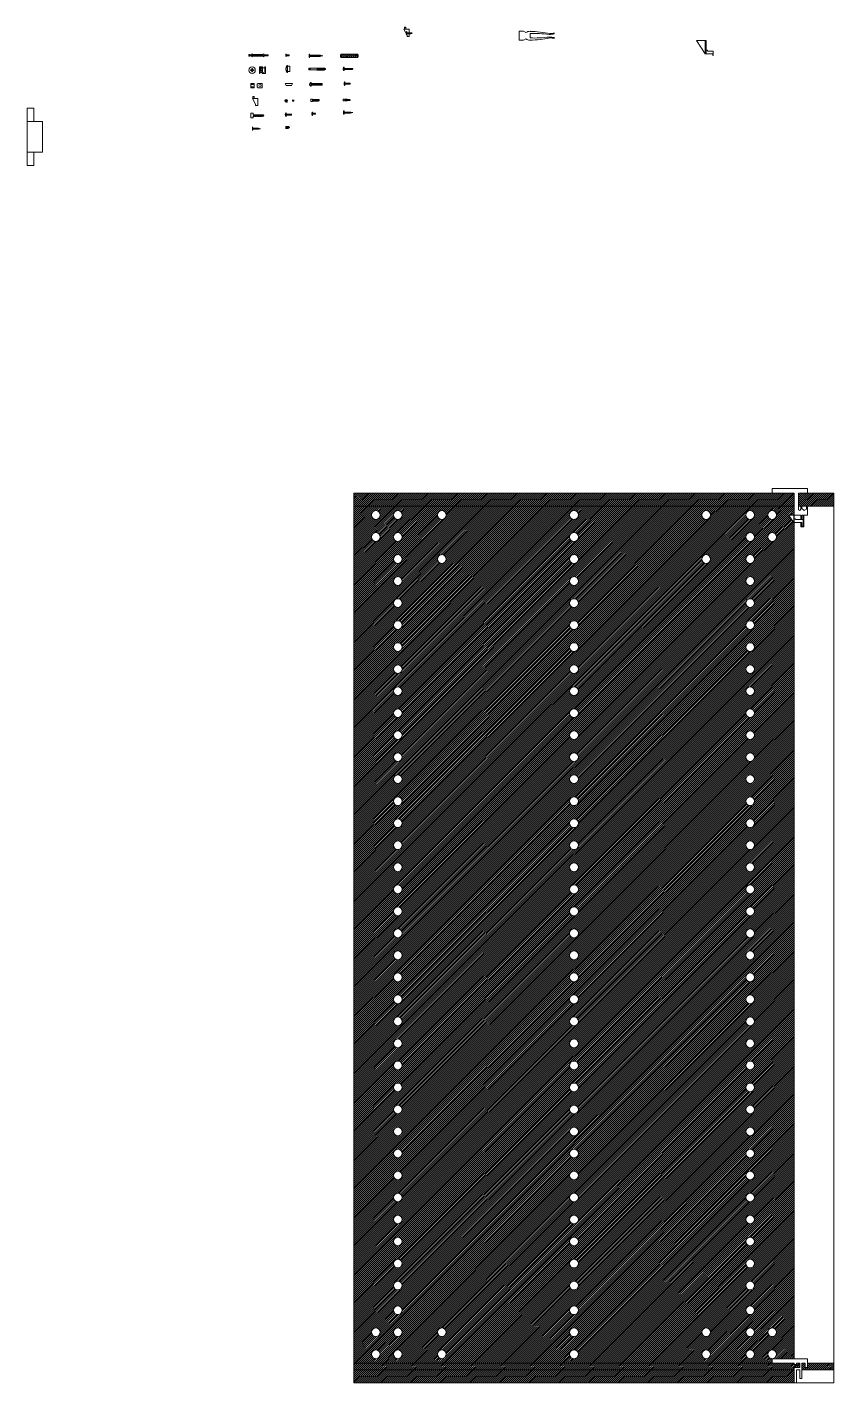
# Model space of a CAD drawing. Header units: centimetres. Extents: x -8375 to 22984, y -11838 to -1775.
# Drawn here: x 5817 to 7649, y -7984 to -4905 of the extents above; entities that cross this region are included whole.
import ezdxf

# ---------------------------------------------------------------- set-up
doc = ezdxf.new("R2010")
doc.units = ezdxf.units.CM
doc.layers.add('A-ELEV-MBE', color=8, linetype='Continuous', lineweight=9)
doc.layers.add('A-SECT-MCUT1', color=7, linetype='Continuous', lineweight=13)
pattern_1 = [(45, (1196.9535, -2942.667), (-2.245064, 2.245064), [])]

msp = doc.modelspace()

# ---------------------------------------------------------------- hatches: boundary and pattern name
at = {"layer": 'A-ELEV-MBE'}
h = msp.add_hatch(dxfattribs=at)
h.set_pattern_fill('ANSI31', color=256)
h.set_pattern_definition(pattern_1)
h.paths.add_polyline_path([(7558.6, -5963.2), (7508.6, -5963.2), (6558.6, -5963.2), (6558.6, -5993.2), (7558.6, -5993.2)])
h = msp.add_hatch(dxfattribs=at)
h.set_pattern_fill('ANSI31', color=256)
h.set_pattern_definition(pattern_1)
h.paths.add_polyline_path([(7648.6, -5963.2), (7578.6, -5963.2), (7568.6, -5963.2), (7568.6, -5993.2), (7573.6, -5993.2, -0.414214), (7575.6, -5993.2), (7586.6, -5993.2, -0.414214), (7588.6, -5993.2), (7648.6, -5993.2)])
h = msp.add_hatch(dxfattribs=at)
h.set_pattern_fill('ANSI31', color=256)
h.set_pattern_definition(pattern_1)
h.paths.add_polyline_path([(7558.6, -6031.6), (7545.6, -6013.2), (7558.6, -6013.2), (7558.6, -5993.2), (6558.6, -5993.2), (6558.6, -7939.2), (7508.6, -7939.2), (7508.6, -7929.2, -0.414214), (7498.6, -7919.2, -1), (7518.6, -7919.2, -0.414214), (7508.6, -7929.2), (7558.6, -7929.2)])
h.paths.add_polyline_path([(7068.6, -6513.2, -1), (7048.6, -6513.2, -1)], flags=16)
h.paths.add_polyline_path([(7048.6, -6463.2, -1), (7068.6, -6463.2, -1)], flags=16)
h.paths.add_polyline_path([(7068.6, -6563.2, -1), (7048.6, -6563.2, -1)], flags=16)
h.paths.add_polyline_path([(7048.6, -6413.2, -1), (7068.6, -6413.2, -1)], flags=16)
h.paths.add_polyline_path([(7068.6, -6613.2, -1), (7048.6, -6613.2, -1)], flags=16)
h.paths.add_polyline_path([(7048.6, -6363.2, -1), (7068.6, -6363.2, -1)], flags=16)
h.paths.add_polyline_path([(7068.6, -6663.2, -1), (7048.6, -6663.2, -1)], flags=16)
h.paths.add_polyline_path([(7048.6, -6313.2, -1), (7068.6, -6313.2, -1)], flags=16)
h.paths.add_polyline_path([(6648.6, -6513.2, -1), (6668.6, -6513.2, -1)], flags=16)
h.paths.add_polyline_path([(6648.6, -6463.2, -1), (6668.6, -6463.2, -1)], flags=16)
h.paths.add_polyline_path([(6668.6, -6563.2, -1), (6648.6, -6563.2, -1)], flags=16)
h.paths.add_polyline_path([(6648.6, -6413.2, -1), (6668.6, -6413.2, -1)], flags=16)
h.paths.add_polyline_path([(7068.6, -6713.2, -1), (7048.6, -6713.2, -1)], flags=16)
h.paths.add_polyline_path([(6668.6, -6613.2, -1), (6648.6, -6613.2, -1)], flags=16)
h.paths.add_polyline_path([(6648.6, -6363.2, -1), (6668.6, -6363.2, -1)], flags=16)
h.paths.add_polyline_path([(7048.6, -6263.2, -1), (7068.6, -6263.2, -1)], flags=16)
h.paths.add_polyline_path([(6668.6, -6663.2, -1), (6648.6, -6663.2, -1)], flags=16)
h.paths.add_polyline_path([(6648.6, -6313.2, -1), (6668.6, -6313.2, -1)], flags=16)
h.paths.add_polyline_path([(7068.6, -6763.2, -1), (7048.6, -6763.2, -1)], flags=16)
h.paths.add_polyline_path([(7048.6, -6213.2, -1), (7068.6, -6213.2, -1)], flags=16)
h.paths.add_polyline_path([(6668.6, -6713.2, -1), (6648.6, -6713.2, -1)], flags=16)
h.paths.add_polyline_path([(6648.6, -6263.2, -1), (6668.6, -6263.2, -1)], flags=16)
h.paths.add_polyline_path([(7068.6, -6813.2, -1), (7048.6, -6813.2, -1)], flags=16)
h.paths.add_polyline_path([(6668.6, -6763.2, -1), (6648.6, -6763.2, -1)], flags=16)
h.paths.add_polyline_path([(7048.6, -6163.2, -1), (7068.6, -6163.2, -1)], flags=16)
h.paths.add_polyline_path([(6648.6, -6213.2, -1), (6668.6, -6213.2, -1)], flags=16)
h.paths.add_polyline_path([(7068.6, -6863.2, -1), (7048.6, -6863.2, -1)], flags=16)
h.paths.add_polyline_path([(6668.6, -6813.2, -1), (6648.6, -6813.2, -1)], flags=16)
h.paths.add_polyline_path([(6748.6, -6113.2, -1), (6768.6, -6113.2, -1)], flags=16)
h.paths.add_polyline_path([(6648.6, -6163.2, -1), (6668.6, -6163.2, -1)], flags=16)
h.paths.add_polyline_path([(7048.6, -6113.2, -1), (7068.6, -6113.2, -1)], flags=16)
h.paths.add_polyline_path([(6668.6, -6863.2, -1), (6648.6, -6863.2, -1)], flags=16)
h.paths.add_polyline_path([(7068.6, -6913.2, -1), (7048.6, -6913.2, -1)], flags=16)
h.paths.add_polyline_path([(6648.6, -6113.2, -1), (6668.6, -6113.2, -1)], flags=16)
h.paths.add_polyline_path([(7048.6, -6063.2, -1), (7068.6, -6063.2, -1)], flags=16)
h.paths.add_polyline_path([(6668.6, -6913.2, -1), (6648.6, -6913.2, -1)], flags=16)
h.paths.add_polyline_path([(7068.6, -6963.2, -1), (7048.6, -6963.2, -1)], flags=16)
h.paths.add_polyline_path([(6648.6, -6063.2, -1), (6668.6, -6063.2, -1)], flags=16)
h.paths.add_polyline_path([(6748.6, -6013.2, -1), (6768.6, -6013.2, -1)], flags=16)
h.paths.add_polyline_path([(7048.6, -6013.2, -1), (7068.6, -6013.2, -1)], flags=16)
h.paths.add_polyline_path([(6598.6, -6063.2, -1), (6618.6, -6063.2, -1)], flags=16)
h.paths.add_polyline_path([(6668.6, -6963.2, -1), (6648.6, -6963.2, -1)], flags=16)
h.paths.add_polyline_path([(7068.6, -7013.2, -1), (7048.6, -7013.2, -1)], flags=16)
h.paths.add_polyline_path([(6648.6, -6013.2, -1), (6668.6, -6013.2, -1)], flags=16)
h.paths.add_polyline_path([(7468.6, -6513.2, -1), (7448.6, -6513.2, -1)], flags=16)
h.paths.add_polyline_path([(7468.6, -6463.2, -1), (7448.6, -6463.2, -1)], flags=16)
h.paths.add_polyline_path([(7468.6, -6563.2, -1), (7448.6, -6563.2, -1)], flags=16)
h.paths.add_polyline_path([(7468.6, -6413.2, -1), (7448.6, -6413.2, -1)], flags=16)
h.paths.add_polyline_path([(6598.6, -6013.2, -1), (6618.6, -6013.2, -1)], flags=16)
h.paths.add_polyline_path([(7468.6, -6613.2, -1), (7448.6, -6613.2, -1)], flags=16)
h.paths.add_polyline_path([(6668.6, -7013.2, -1), (6648.6, -7013.2, -1)], flags=16)
h.paths.add_polyline_path([(7448.6, -6363.2, -1), (7468.6, -6363.2, -1)], flags=16)
h.paths.add_polyline_path([(7468.6, -6663.2, -1), (7448.6, -6663.2, -1)], flags=16)
h.paths.add_polyline_path([(7448.6, -6313.2, -1), (7468.6, -6313.2, -1)], flags=16)
h.paths.add_polyline_path([(7068.6, -7063.2, -1), (7048.6, -7063.2, -1)], flags=16)
h.paths.add_polyline_path([(7348.6, -6113.2, -1), (7368.6, -6113.2, -1)], flags=16)
h.paths.add_polyline_path([(7468.6, -6713.2, -1), (7448.6, -6713.2, -1)], flags=16)
h.paths.add_polyline_path([(7448.6, -6263.2, -1), (7468.6, -6263.2, -1)], flags=16)
h.paths.add_polyline_path([(6668.6, -7063.2, -1), (6648.6, -7063.2, -1)], flags=16)
h.paths.add_polyline_path([(7468.6, -6763.2, -1), (7448.6, -6763.2, -1)], flags=16)
h.paths.add_polyline_path([(7448.6, -6213.2, -1), (7468.6, -6213.2, -1)], flags=16)
h.paths.add_polyline_path([(7068.6, -7113.2, -1), (7048.6, -7113.2, -1)], flags=16)
h.paths.add_polyline_path([(7468.6, -6813.2, -1), (7448.6, -6813.2, -1)], flags=16)
h.paths.add_polyline_path([(7448.6, -6163.2, -1), (7468.6, -6163.2, -1)], flags=16)
h.paths.add_polyline_path([(6668.6, -7113.2, -1), (6648.6, -7113.2, -1)], flags=16)
h.paths.add_polyline_path([(7348.6, -6013.2, -1), (7368.6, -6013.2, -1)], flags=16)
h.paths.add_polyline_path([(7468.6, -6863.2, -1), (7448.6, -6863.2, -1)], flags=16)
h.paths.add_polyline_path([(7448.6, -6113.2, -1), (7468.6, -6113.2, -1)], flags=16)
h.paths.add_polyline_path([(7068.6, -7163.2, -1), (7048.6, -7163.2, -1)], flags=16)
h.paths.add_polyline_path([(7468.6, -6913.2, -1), (7448.6, -6913.2, -1)], flags=16)
h.paths.add_polyline_path([(7448.6, -6063.2, -1), (7468.6, -6063.2, -1)], flags=16)
h.paths.add_polyline_path([(6668.6, -7163.2, -1), (6648.6, -7163.2, -1)], flags=16)
h.paths.add_polyline_path([(7468.6, -6963.2, -1), (7448.6, -6963.2, -1)], flags=16)
h.paths.add_polyline_path([(7068.6, -7213.2, -1), (7048.6, -7213.2, -1)], flags=16)
h.paths.add_polyline_path([(7448.6, -6013.2, -1), (7468.6, -6013.2, -1)], flags=16)
h.paths.add_polyline_path([(7498.6, -6063.2, -1), (7518.6, -6063.2, -1)], flags=16)
h.paths.add_polyline_path([(6668.6, -7213.2, -1), (6648.6, -7213.2, -1)], flags=16)
h.paths.add_polyline_path([(7468.6, -7013.2, -1), (7448.6, -7013.2, -1)], flags=16)
h.paths.add_polyline_path([(7498.6, -6013.2, -1), (7518.6, -6013.2, -1)], flags=16)
h.paths.add_polyline_path([(7068.6, -7263.2, -1), (7048.6, -7263.2, -1)], flags=16)
h.paths.add_polyline_path([(7468.6, -7063.2, -1), (7448.6, -7063.2, -1)], flags=16)
h.paths.add_polyline_path([(6668.6, -7263.2, -1), (6648.6, -7263.2, -1)], flags=16)
h.paths.add_polyline_path([(7468.6, -7113.2, -1), (7448.6, -7113.2, -1)], flags=16)
h.paths.add_polyline_path([(7068.6, -7313.2, -1), (7048.6, -7313.2, -1)], flags=16)
h.paths.add_polyline_path([(6668.6, -7313.2, -1), (6648.6, -7313.2, -1)], flags=16)
h.paths.add_polyline_path([(7468.6, -7163.2, -1), (7448.6, -7163.2, -1)], flags=16)
h.paths.add_polyline_path([(7068.6, -7363.2, -1), (7048.6, -7363.2, -1)], flags=16)
h.paths.add_polyline_path([(6668.6, -7363.2, -1), (6648.6, -7363.2, -1)], flags=16)
h.paths.add_polyline_path([(7468.6, -7213.2, -1), (7448.6, -7213.2, -1)], flags=16)
h.paths.add_polyline_path([(7068.6, -7413.2, -1), (7048.6, -7413.2, -1)], flags=16)
h.paths.add_polyline_path([(7468.6, -7263.2, -1), (7448.6, -7263.2, -1)], flags=16)
h.paths.add_polyline_path([(6668.6, -7413.2, -1), (6648.6, -7413.2, -1)], flags=16)
h.paths.add_polyline_path([(7068.6, -7463.2, -1), (7048.6, -7463.2, -1)], flags=16)
h.paths.add_polyline_path([(7468.6, -7313.2, -1), (7448.6, -7313.2, -1)], flags=16)
h.paths.add_polyline_path([(6668.6, -7463.2, -1), (6648.6, -7463.2, -1)], flags=16)
h.paths.add_polyline_path([(7068.6, -7513.2, -1), (7048.6, -7513.2, -1)], flags=16)
h.paths.add_polyline_path([(7468.6, -7363.2, -1), (7448.6, -7363.2, -1)], flags=16)
h.paths.add_polyline_path([(6668.6, -7513.2, -1), (6648.6, -7513.2, -1)], flags=16)
h.paths.add_polyline_path([(7468.6, -7413.2, -1), (7448.6, -7413.2, -1)], flags=16)
h.paths.add_polyline_path([(7068.6, -7563.2, -1), (7048.6, -7563.2, -1)], flags=16)
h.paths.add_polyline_path([(6668.6, -7563.2, -1), (6648.6, -7563.2, -1)], flags=16)
h.paths.add_polyline_path([(7468.6, -7463.2, -1), (7448.6, -7463.2, -1)], flags=16)
h.paths.add_polyline_path([(7068.6, -7613.2, -1), (7048.6, -7613.2, -1)], flags=16)
h.paths.add_polyline_path([(6668.6, -7613.2, -1), (6648.6, -7613.2, -1)], flags=16)
h.paths.add_polyline_path([(7468.6, -7513.2, -1), (7448.6, -7513.2, -1)], flags=16)
h.paths.add_polyline_path([(7068.6, -7663.2, -1), (7048.6, -7663.2, -1)], flags=16)
h.paths.add_polyline_path([(6668.6, -7663.2, -1), (6648.6, -7663.2, -1)], flags=16)
h.paths.add_polyline_path([(7468.6, -7563.2, -1), (7448.6, -7563.2, -1)], flags=16)
h.paths.add_polyline_path([(7068.6, -7713.2, -1), (7048.6, -7713.2, -1)], flags=16)
h.paths.add_polyline_path([(6668.6, -7713.2, -1), (6648.6, -7713.2, -1)], flags=16)
h.paths.add_polyline_path([(7468.6, -7613.2, -1), (7448.6, -7613.2, -1)], flags=16)
h.paths.add_polyline_path([(7068.6, -7763.2, -1), (7048.6, -7763.2, -1)], flags=16)
h.paths.add_polyline_path([(6668.6, -7763.2, -1), (6648.6, -7763.2, -1)], flags=16)
h.paths.add_polyline_path([(7468.6, -7663.2, -1), (7448.6, -7663.2, -1)], flags=16)
h.paths.add_polyline_path([(7068.6, -7819.2, -1), (7048.6, -7819.2, -1)], flags=16)
h.paths.add_polyline_path([(7468.6, -7713.2, -1), (7448.6, -7713.2, -1)], flags=16)
h.paths.add_polyline_path([(6668.6, -7819.2, -1), (6648.6, -7819.2, -1)], flags=16)
h.paths.add_polyline_path([(6768.6, -7869.2, -1), (6748.6, -7869.2, -1)], flags=16)
h.paths.add_polyline_path([(7068.6, -7869.2, -1), (7048.6, -7869.2, -1)], flags=16)
h.paths.add_polyline_path([(7468.6, -7763.2, -1), (7448.6, -7763.2, -1)], flags=16)
h.paths.add_polyline_path([(6668.6, -7869.2, -1), (6648.6, -7869.2, -1)], flags=16)
h.paths.add_polyline_path([(6618.6, -7869.2, -1), (6598.6, -7869.2, -1)], flags=16)
h.paths.add_polyline_path([(6768.6, -7919.2, -1), (6748.6, -7919.2, -1)], flags=16)
h.paths.add_polyline_path([(7068.6, -7919.2, -1), (7048.6, -7919.2, -1)], flags=16)
h.paths.add_polyline_path([(7468.6, -7819.2, -1), (7448.6, -7819.2, -1)], flags=16)
h.paths.add_polyline_path([(6668.6, -7919.2, -1), (6648.6, -7919.2, -1)], flags=16)
h.paths.add_polyline_path([(7368.6, -7869.2, -1), (7348.6, -7869.2, -1)], flags=16)
h.paths.add_polyline_path([(6618.6, -7919.2, -1), (6598.6, -7919.2, -1)], flags=16)
h.paths.add_polyline_path([(7468.6, -7869.2, -1), (7448.6, -7869.2, -1)], flags=16)
h.paths.add_polyline_path([(7368.6, -7919.2, -1), (7348.6, -7919.2, -1)], flags=16)
h.paths.add_polyline_path([(7518.6, -7869.2, -1), (7498.6, -7869.2, -1)], flags=16)
h.paths.add_polyline_path([(7468.6, -7919.2, -1), (7448.6, -7919.2, -1)], flags=16)
h = msp.add_hatch(dxfattribs=at)
h.set_pattern_fill('ANSI31', color=256)
h.set_pattern_definition(pattern_1)
h.paths.add_polyline_path([(7571.1, -7939.2), (7563.6, -7939.2), (7563.6, -7942.2), (7558.6, -7942.2), (7558.6, -7939.2), (7508.6, -7939.2), (6558.6, -7939.2), (6558.6, -7954.2), (7558.6, -7954.2), (7558.6, -7949.2), (7571.1, -7949.2)])
h = msp.add_hatch(dxfattribs=at)
h.set_pattern_fill('ANSI31', color=256)
h.set_pattern_definition(pattern_1)
h.paths.add_polyline_path([(7648.6, -7939.2), (7588.6, -7939.2), (7588.6, -7946.1), (7588.6, -7949.2), (7583.6, -7949.2), (7583.6, -7939.2), (7576.1, -7939.2), (7576.1, -7954.2), (7648.6, -7954.2)])
h = msp.add_hatch(dxfattribs=at)
h.set_pattern_fill('ANSI31', color=256)
h.set_pattern_definition(pattern_1)
h.paths.add_polyline_path([(7558.6, -7974.2), (7558.6, -7954.2), (6558.6, -7954.2), (6558.6, -7984.2), (7558.6, -7984.2)])
at = {"layer": 'A-SECT-MCUT1'}
h = msp.add_hatch(dxfattribs=at)
h.set_pattern_fill('ANSI31', color=256)
h.set_pattern_definition([(45, (-937.9082, -4996.6404), (-2.245064, 2.245064), [])])
h.paths.add_polyline_path([(6530.2, -4966.4), (6530.2, -4974.4), (6567.2, -4974.4), (6567.2, -4966.4)])

# ---------------------------------------------------------------- linework, layer by layer
at = {"layer": 'A-ELEV-MBE'}
for p, q in [((6558.6, -5963.2), (7508.6, -5963.2)), ((6558.6, -7984.2), (6558.6, -5963.2)), ((7578.6, -5963.2), (7648.6, -5963.2)), ((7648.6, -5963.2), (7648.6, -7984.2)), ((6558.6, -5993.2), (7558.6, -5993.2)), ((7554.5, -5993.2), (7554.7, -5993.2)), ((7568.6, -5993.2), (7648.6, -5993.2)), ((7558.6, -6026.3), (7558.6, -6026.3)), ((7558.6, -6030.2), (7558.6, -7929.2)), ((6558.6, -7954.2), (6558.6, -7939.2)), ((6558.6, -7939.2), (7508.6, -7939.2)), ((7540.4, -7939.2), (7540.7, -7939.2)), ((7588.6, -7939.2), (7648.6, -7939.2)), ((6558.6, -7954.2), (7558.6, -7954.2)), ((7576.1, -7954.2), (7648.6, -7954.2)), ((7558.6, -7984.2), (6558.6, -7984.2)), ((7560.4, -7984.2), (7560.5, -7984.2)), ((7563.6, -7984.2), (7648.6, -7984.2))]:
    msp.add_line(p, q, dxfattribs=at)
for centre in [(6608.6, -6013.2), (6658.6, -6013.2), (6758.6, -6013.2), (7058.6, -6013.2), (7358.6, -6013.2), (7458.6, -6013.2), (7508.6, -6013.2), (6608.6, -6063.2), (6658.6, -6063.2), (7058.6, -6063.2), (7458.6, -6063.2), (7508.6, -6063.2), (6658.6, -6113.2), (6758.6, -6113.2), (7058.6, -6113.2), (7358.6, -6113.2), (7458.6, -6113.2), (6658.6, -6163.2), (7058.6, -6163.2), (7458.6, -6163.2), (6658.6, -6213.2), (7058.6, -6213.2), (7458.6, -6213.2), (6658.6, -6263.2), (7058.6, -6263.2), (7458.6, -6263.2), (6658.6, -6313.2), (7058.6, -6313.2), (7458.6, -6313.2), (6658.6, -6363.2), (7058.6, -6363.2), (7458.6, -6363.2), (6658.6, -6413.2), (7058.6, -6413.2), (7458.6, -6413.2), (6658.6, -6463.2), (7058.6, -6463.2), (7458.6, -6463.2), (6658.6, -6513.2), (7058.6, -6513.2), (7458.6, -6513.2), (6658.6, -6563.2), (7058.6, -6563.2), (7458.6, -6563.2), (6658.6, -6613.2), (7058.6, -6613.2), (7458.6, -6613.2), (6658.6, -6663.2), (7058.6, -6663.2), (7458.6, -6663.2), (6658.6, -6713.2), (7058.6, -6713.2), (7458.6, -6713.2), (6658.6, -6763.2), (7058.6, -6763.2), (7458.6, -6763.2), (6658.6, -6813.2), (7058.6, -6813.2), (7458.6, -6813.2), (6658.6, -6863.2), (7058.6, -6863.2), (7458.6, -6863.2), (6658.6, -6913.2), (7058.6, -6913.2), (7458.6, -6913.2), (6658.6, -6963.2), (7058.6, -6963.2), (7458.6, -6963.2), (6658.6, -7013.2), (7058.6, -7013.2), (7458.6, -7013.2), (6658.6, -7063.2), (7058.6, -7063.2), (7458.6, -7063.2), (6658.6, -7113.2), (7058.6, -7113.2), (7458.6, -7113.2), (6658.6, -7163.2), (7058.6, -7163.2), (7458.6, -7163.2), (6658.6, -7213.2), (7058.6, -7213.2), (7458.6, -7213.2), (6658.6, -7263.2), (7058.6, -7263.2), (7458.6, -7263.2), (6658.6, -7313.2), (7058.6, -7313.2), (7458.6, -7313.2), (6658.6, -7363.2), (7058.6, -7363.2), (7458.6, -7363.2), (6658.6, -7413.2), (7058.6, -7413.2), (7458.6, -7413.2), (6658.6, -7463.2), (7058.6, -7463.2), (7458.6, -7463.2), (6658.6, -7513.2), (7058.6, -7513.2), (7458.6, -7513.2), (6658.6, -7563.2), (7058.6, -7563.2), (7458.6, -7563.2), (6658.6, -7613.2), (7058.6, -7613.2), (7458.6, -7613.2), (6658.6, -7663.2), (7058.6, -7663.2), (7458.6, -7663.2), (6658.6, -7713.2), (7058.6, -7713.2), (7458.6, -7713.2), (6658.6, -7763.2), (7058.6, -7763.2), (7458.6, -7763.2), (6658.6, -7819.2), (7058.6, -7819.2), (7458.6, -7819.2), (6608.6, -7869.2), (6658.6, -7869.2), (6758.6, -7869.2), (7058.6, -7869.2), (7358.6, -7869.2), (7458.6, -7869.2), (7508.6, -7869.2), (6608.6, -7919.2), (6658.6, -7919.2), (6758.6, -7919.2), (7058.6, -7919.2), (7358.6, -7919.2), (7458.6, -7919.2), (7508.6, -7919.2)]:
    msp.add_circle(centre, 10, dxfattribs=at)
at = {"layer": 'A-SECT-MCUT1'}
for p, q in [((6684.5, -4910.1), (6672.5, -4910.1)), ((6672.5, -4910.1), (6679.5, -4923.1)), ((6674, -4905.1), (6673.5, -4906.1)), ((6673.5, -4910.1), (6673.5, -4906.1)), ((6673.5, -4906.1), (6676.5, -4906.1)), ((6675, -4905.1), (6674, -4905.1)), ((6675, -4905.1), (6676, -4905.1)), ((6676, -4905.1), (6676.5, -4906.1)), ((6676.5, -4906.1), (6676.5, -4910.1)), ((6678.3, -4918.5), (6677.3, -4918.5)), ((6678.3, -4919.5), (6677.3, -4919.5)), ((6678.3, -4915), (6678.3, -4923)), ((6679.3, -4915), (6678.3, -4915)), ((6678.3, -4915), (6678.3, -4919)), ((6678.3, -4919), (6678.3, -4918.5)), ((6678.3, -4919), (6678.3, -4919.5)), ((6678.3, -4923), (6679.3, -4923)), ((6679.3, -4923), (6679.3, -4915)), ((6679.3, -4918), (6691.3, -4918)), ((6691.3, -4920), (6679.3, -4920)), ((6679.5, -4926.1), (6679.5, -4923.1)), ((6684.5, -4926.1), (6679.5, -4926.1)), ((6679.8, -4920.8), (6680.7, -4917.1)), ((6681.3, -4920.8), (6682.2, -4917.1)), ((6682.8, -4920.8), (6683.7, -4917.1)), ((6684.3, -4920.8), (6685.2, -4917.1)), ((6684.5, -4910.1), (6684.5, -4926.1)), ((6685.8, -4920.8), (6686.7, -4917.1)), ((6687.3, -4920.8), (6688.2, -4917.1)), ((6691.3, -4918.5), (6688.3, -4918.5)), ((6691.3, -4919.5), (6688.3, -4919.5)), ((6691.3, -4918.5), (6691.3, -4918)), ((6691.3, -4920), (6691.3, -4919.5)), ((6933.9, -4934.7), (6933.9, -4914.7)), ((6943.9, -4914.7), (6933.9, -4914.7)), ((6943.9, -4914.7), (6948.9, -4917.7)), ((6958.9, -4919.7), (6958.9, -4929.7)), ((7013.9, -4918.7), (7013.9, -4920.7)), ((6933.9, -4934.7), (6943.9, -4934.7)), ((6943.9, -4934.7), (6948.9, -4931.7)), ((7013.9, -4929.7), (7013.9, -4928.7)), ((7013.9, -4930.7), (7013.9, -4928.7)), ((7356.4, -4935.7), (7336.4, -4935.7)), ((7336.4, -4935.7), (7356.4, -4965.7)), ((7356.4, -4935.7), (7356.4, -4965.7)), ((7356.4, -4935.7), (7358.4, -4935.7)), ((7358.4, -4935.7), (7358.4, -4965.7)), ((6320.2, -4967), (6322.7, -4967)), ((6320.2, -4971), (6320.2, -4967)), ((6322.7, -4971), (6320.2, -4971)), ((6322.7, -4967), (6322.7, -4971)), ((6322.7, -4968), (6327.2, -4968)), ((6327.2, -4970), (6322.7, -4970)), ((6327.2, -4965.5), (6327.2, -4972.5)), ((6329.2, -4967), (6352.2, -4967.1)), ((6329.2, -4971), (6352.2, -4971)), ((6330.2, -4967.6), (6351.2, -4967.6)), ((6330.2, -4968.3), (6351.2, -4968.3)), ((6351.2, -4969.7), (6330.2, -4969.7)), ((6330.2, -4970.4), (6351.2, -4970.4)), ((6354.2, -4965.5), (6354.2, -4972.5)), ((6363.2, -4968), (6354.2, -4968)), ((6363.2, -4970), (6354.2, -4970)), ((6354.6, -4970.9), (6355.5, -4967.1)), ((6356.1, -4970.9), (6357, -4967.1)), ((6357.6, -4970.9), (6358.5, -4967.1)), ((6359.1, -4970.9), (6360, -4967.1)), ((6360.6, -4970.9), (6361.5, -4967.1)), ((6362.1, -4970.9), (6363, -4967.1)), ((6404.2, -4966), (6404.7, -4966)), ((6404.2, -4966), (6404.2, -4972)), ((6404.2, -4972), (6404.7, -4972)), ((6404.7, -4972), (6404.7, -4966)), ((6406, -4970.9), (6406.9, -4967.1)), ((6406, -4968), (6411.2, -4968)), ((6406, -4970), (6411.2, -4970)), ((6407.5, -4970.9), (6408.4, -4967.1)), ((6409, -4970.9), (6409.9, -4967.1)), ((6410.5, -4970.9), (6411.4, -4967.1)), ((6457, -4966.2), (6457, -4974.2)), ((6458, -4966.2), (6457, -4966.2)), ((6457, -4974.2), (6458, -4974.2)), ((6458, -4974.2), (6458, -4966.2)), ((6458, -4969.2), (6483, -4969.2)), ((6458, -4971.2), (6483, -4971.2)), ((6458.2, -4972.3), (6459.1, -4968.6)), ((6459.7, -4972.3), (6460.6, -4968.6)), ((6461.2, -4972.3), (6462.1, -4968.6)), ((6462.7, -4972.3), (6463.6, -4968.6)), ((6464.2, -4972.3), (6465.1, -4968.6)), ((6465.7, -4972.3), (6466.6, -4968.6)), ((6467.2, -4972.3), (6468.1, -4968.6)), ((6468.7, -4972.3), (6469.6, -4968.6)), ((6470.2, -4972.3), (6471.1, -4968.6)), ((6471.7, -4972.3), (6472.6, -4968.6)), ((6473.2, -4972.3), (6474.1, -4968.6)), ((6474.7, -4972.3), (6475.6, -4968.6)), ((6476.2, -4972.3), (6477.1, -4968.6)), ((6477.7, -4972.3), (6478.6, -4968.6)), ((6479.2, -4972.3), (6480.1, -4968.6)), ((6480.7, -4972.3), (6481.6, -4968.6)), ((6482.2, -4972.3), (6483.1, -4968.6)), ((6483, -4969.2), (6488, -4970.2)), ((6488, -4970.2), (6483, -4971.2)), ((6528.7, -4968.9), (6530.2, -4966.4)), ((6528.7, -4968.9), (6528.7, -4971.9)), ((6528.7, -4971.9), (6530.2, -4974.4)), ((6530.2, -4966.4), (6530.2, -4974.4)), ((6530.2, -4966.4), (6567.2, -4966.4)), ((6530.2, -4974.4), (6567.2, -4974.4)), ((6567.2, -4966.4), (6567.2, -4974.4)), ((6567.2, -4966.4), (6568.7, -4968.9)), ((6568.7, -4971.9), (6567.2, -4974.4)), ((6568.7, -4971.9), (6568.7, -4968.9)), ((7358.4, -4965.7), (7356.4, -4965.7)), ((7358.4, -4957.7), (7361.4, -4957.7)), ((7358.4, -4965.7), (7373.4, -4965.7)), ((7361.4, -4957.7), (7361.4, -4959.7)), ((7361.4, -4959.7), (7373.4, -4959.7)), ((7373.4, -4965.7), (7373.4, -4969.7)), ((7373.4, -4969.7), (7374.9, -4969.7)), ((7374.9, -4969.7), (7374.9, -4960.7)), ((6344.3, -4995.6), (6351.7, -4995.6)), ((6344.3, -4995.6), (6344.3, -5010.3)), ((6344.3, -5010.3), (6345.3, -5010.3)), ((6345.3, -4995.6), (6345.3, -5004.5)), ((6345.3, -4997.8), (6350.9, -4997.8)), ((6350.9, -5004.5), (6345.3, -5004.5)), ((6345.3, -5005), (6345.3, -5010.3)), ((6350.9, -5005), (6345.3, -5005)), ((6345.3, -5008.1), (6350.9, -5008.1)), ((6346.5, -4998.6), (6349.8, -4998.6)), ((6346.5, -4998.6), (6346.5, -5003.5)), ((6346.5, -5003.5), (6349.8, -5003.5)), ((6349.8, -4998.6), (6349.8, -5003.5)), ((6350.9, -4995.6), (6350.9, -5004.5)), ((6350.9, -5005), (6350.9, -5010.3)), ((6350.9, -5010.3), (6357.8, -5010.3)), ((6351.7, -4995.6), (6351.7, -5005.6)), ((6351.7, -4997.8), (6357, -4997.8)), ((6357, -4995.6), (6357.8, -4995.6)), ((6357, -4995.6), (6357, -5005.6)), ((6357.8, -4995.6), (6357.8, -5010.3)), ((6407, -4992.2), (6407, -5008.2)), ((6408, -4992.2), (6407, -4992.2)), ((6407, -5008.2), (6408, -5008.2)), ((6408, -5008.2), (6408, -4992.2)), ((6408, -4992.2), (6408, -4994.2)), ((6408, -4994.2), (6413.2, -4994.2)), ((6413.2, -5006.2), (6408, -5006.2)), ((6413.2, -4994.2), (6413.2, -5006.2)), ((6456.6, -4998.3), (6456.6, -5002.3)), ((6457.9, -4998.3), (6456.6, -4998.3)), ((6456.6, -5002.3), (6457.9, -5002.3)), ((6457.9, -4998.3), (6457.9, -5002.3)), ((6459.4, -4998.8), (6457.9, -4998.8)), ((6459.4, -5001.8), (6457.9, -5001.8)), ((6459.4, -4998.8), (6459.6, -4998.3)), ((6459.4, -4998.8), (6459.4, -5001.8)), ((6459.4, -5001.8), (6459.6, -5002.3)), ((6475.4, -4998.3), (6459.6, -4998.3)), ((6459.6, -5002.3), (6475.4, -5002.3)), ((6475.4, -4998.3), (6475.4, -5002.3)), ((6475.4, -4998.8), (6492.6, -4998.8)), ((6475.4, -5001.8), (6492.6, -5001.8)), ((6475.6, -5003.3), (6476.9, -4997.5)), ((6477.1, -5003.3), (6478.4, -4997.5)), ((6478.6, -5003.3), (6479.9, -4997.5)), ((6480.1, -5003.3), (6481.4, -4997.5)), ((6481.6, -5003.3), (6482.9, -4997.5)), ((6483.1, -5003.3), (6484.4, -4997.5)), ((6484.6, -5003.3), (6485.9, -4997.5)), ((6486.1, -5003.3), (6487.4, -4997.5)), ((6487.6, -5003.3), (6488.9, -4997.5)), ((6489.1, -5003.3), (6490.4, -4997.5)), ((6490.6, -5003.3), (6491.9, -4997.5)), ((6492.6, -4998.8), (6492.6, -5001.8)), ((6492.6, -4999), (6494.1, -4999)), ((6492.6, -5001.5), (6494.1, -5001.5)), ((6494.1, -5001.5), (6494.1, -4999)), ((6535.4, -4999.5), (6534.4, -4999.5)), ((6535.4, -5000.5), (6534.4, -5000.5)), ((6535.4, -4996), (6535.4, -5004)), ((6536.4, -4996), (6535.4, -4996)), ((6535.4, -4996), (6535.4, -5000)), ((6535.4, -5000), (6535.4, -4999.5)), ((6535.4, -5000), (6535.4, -5000.5)), ((6535.4, -5004), (6536.4, -5004)), ((6536.4, -5004), (6536.4, -4996)), ((6536.4, -4999), (6556.4, -4999)), ((6556.4, -5001), (6536.4, -5001)), ((6536.9, -5001.8), (6537.8, -4998)), ((6538.4, -5001.8), (6539.3, -4998)), ((6539.9, -5001.8), (6540.8, -4998)), ((6541.4, -5001.8), (6542.3, -4998)), ((6542.9, -5001.8), (6543.8, -4998)), ((6544.4, -5001.8), (6545.3, -4998)), ((6545.9, -5001.8), (6546.8, -4998)), ((6547.4, -5001.8), (6548.3, -4998)), ((6548.9, -5001.8), (6549.8, -4998)), ((6550.4, -5001.8), (6551.3, -4998)), ((6551.9, -5001.8), (6552.8, -4998)), ((6553.4, -5001.8), (6554.3, -4998)), ((6554.9, -5001.8), (6555.8, -4998)), ((6556.4, -4999), (6556.4, -5001)), ((6324.7, -5032.9), (6324.7, -5042.9)), ((6332.7, -5032.9), (6324.7, -5032.9)), ((6324.7, -5042.9), (6332.7, -5042.9)), ((6330.7, -5032.9), (6330.7, -5033.9)), ((6330.7, -5033.9), (6332.7, -5033.9)), ((6330.7, -5042.9), (6330.7, -5041.9)), ((6330.7, -5041.9), (6332.7, -5041.9)), ((6330.8, -5033.9), (6330.8, -5034.1)), ((6330.8, -5034.1), (6332.7, -5034.1)), ((6330.8, -5041.9), (6330.8, -5041.7)), ((6330.8, -5041.7), (6332.7, -5041.7)), ((6332.7, -5042.9), (6332.7, -5032.9)), ((6339, -5034.1), (6339, -5041.7)), ((6339, -5034.1), (6340.9, -5034.1)), ((6339, -5041.7), (6340.9, -5041.7)), ((6340.9, -5034.1), (6340.9, -5032.9)), ((6340.9, -5032.9), (6350.9, -5032.9)), ((6340.9, -5041.7), (6340.9, -5042.9)), ((6340.9, -5042.9), (6350.9, -5042.9)), ((6350.9, -5032.9), (6350.9, -5042.9)), ((6419.1, -5033), (6403.1, -5033)), ((6405.1, -5038), (6403.1, -5033)), ((6405.1, -5038), (6417.1, -5038)), ((6417.1, -5038), (6419.1, -5033)), ((6460.8, -5031.2), (6460.8, -5039.2)), ((6461.8, -5031.2), (6460.8, -5031.2)), ((6460.8, -5039.2), (6461.8, -5039.2)), ((6461.8, -5039.2), (6461.8, -5031.2)), ((6461.8, -5033.2), (6486.8, -5033.2)), ((6486.8, -5037.2), (6461.8, -5037.2)), ((6462.5, -5038.1), (6463.9, -5032.4)), ((6464, -5038.1), (6465.4, -5032.4)), ((6465.5, -5038.1), (6466.9, -5032.4)), ((6467, -5038.1), (6468.4, -5032.4)), ((6468.5, -5038.1), (6469.9, -5032.4)), ((6470, -5038.1), (6471.4, -5032.4)), ((6471.5, -5038.1), (6472.9, -5032.4)), ((6473, -5038.1), (6474.4, -5032.4)), ((6474.5, -5038.1), (6475.9, -5032.4)), ((6476, -5038.1), (6477.4, -5032.4)), ((6477.5, -5038.1), (6478.9, -5032.4)), ((6479, -5038.1), (6480.4, -5032.4)), ((6480.5, -5038.1), (6481.9, -5032.4)), ((6482, -5038.1), (6483.4, -5032.4)), ((6483.5, -5038.1), (6484.9, -5032.4)), ((6485, -5038.1), (6486.4, -5032.4)), ((6486.8, -5033.2), (6486.8, -5037.2)), ((6537.5, -5033), (6536.5, -5033)), ((6537.5, -5034), (6536.5, -5034)), ((6537.5, -5029.5), (6537.5, -5037.5)), ((6538.5, -5029.5), (6537.5, -5029.5)), ((6537.5, -5029.5), (6537.5, -5033.5)), ((6537.5, -5033.5), (6537.5, -5033)), ((6537.5, -5033.5), (6537.5, -5034)), ((6537.5, -5037.5), (6538.5, -5037.5)), ((6538.5, -5037.5), (6538.5, -5029.5)), ((6538.5, -5032.5), (6550.5, -5032.5)), ((6550.5, -5034.5), (6538.5, -5034.5)), ((6539, -5035.3), (6539.9, -5031.5)), ((6540.5, -5035.3), (6541.4, -5031.5)), ((6542, -5035.3), (6542.9, -5031.5)), ((6543.5, -5035.3), (6544.4, -5031.5)), ((6545, -5035.3), (6545.9, -5031.5)), ((6546.5, -5035.3), (6547.4, -5031.5)), ((6550.5, -5033), (6547.5, -5033)), ((6550.5, -5034), (6547.5, -5034)), ((6550.5, -5033), (6550.5, -5032.5)), ((6550.5, -5034.5), (6550.5, -5034)), ((6340.5, -5067.4), (6328.5, -5067.4)), ((6328.5, -5067.4), (6335.5, -5080.4)), ((6330, -5062.4), (6329.5, -5063.4)), ((6329.5, -5067.4), (6329.5, -5063.4)), ((6329.5, -5063.4), (6332.5, -5063.4)), ((6331, -5062.4), (6330, -5062.4)), ((6331, -5062.4), (6332, -5062.4)), ((6332, -5062.4), (6332.5, -5063.4)), ((6332.5, -5063.4), (6332.5, -5067.4)), ((6335.5, -5083.4), (6335.5, -5080.4)), ((6340.5, -5067.4), (6340.5, -5083.4)), ((6403.2, -5072.5), (6402.2, -5072.5)), ((6403.2, -5072.5), (6403.2, -5074.5)), ((6405.2, -5074.5), (6403.2, -5074.5)), ((6405.2, -5070.5), (6405.2, -5069.5)), ((6405.2, -5070.5), (6407.4, -5070.5)), ((6405.2, -5074.5), (6405.2, -5075.5)), ((6407.2, -5072.5), (6407.2, -5074.7)), ((6407.2, -5072.5), (6408.2, -5072.5)), ((6418.9, -5070.8), (6423.1, -5070.8)), ((6418.9, -5071.3), (6418.9, -5070.8)), ((6423.1, -5071.3), (6418.9, -5071.3)), ((6419.7, -5071.3), (6419.7, -5073.3)), ((6419.7, -5073.3), (6422.2, -5073.3)), ((6422.2, -5073.3), (6422.2, -5071.3)), ((6423.1, -5070.8), (6423.1, -5071.3)), ((6464.7, -5068.4), (6461.2, -5068.4)), ((6461.2, -5074.4), (6464.7, -5074.4)), ((6464.7, -5074.4), (6464.7, -5068.4)), ((6464.7, -5068.4), (6464.7, -5069.9)), ((6464.7, -5069.9), (6479.7, -5069.9)), ((6464.7, -5074.4), (6464.7, -5072.9)), ((6464.7, -5072.9), (6479.7, -5072.9)), ((6466, -5074.4), (6467.4, -5068.7)), ((6467.5, -5074.4), (6468.9, -5068.7)), ((6469, -5074.4), (6470.4, -5068.7)), ((6470.5, -5074.4), (6471.9, -5068.7)), ((6472, -5074.4), (6473.4, -5068.7)), ((6473.5, -5074.4), (6474.9, -5068.7)), ((6475, -5074.4), (6476.4, -5068.7)), ((6476.5, -5074.4), (6477.9, -5068.7)), ((6478, -5074.4), (6479.4, -5068.7)), ((6479.7, -5072.9), (6479.7, -5069.9)), ((6534.3, -5072.6), (6534.3, -5068.6)), ((6536.3, -5068.6), (6534.3, -5068.6)), ((6534.3, -5072.6), (6536.3, -5072.6)), ((6536.3, -5068.6), (6537.3, -5069.2)), ((6536.3, -5072.6), (6537.3, -5072)), ((6539.3, -5069.6), (6539.3, -5071.6)), ((6550.3, -5069.4), (6550.3, -5069.8)), ((6550.3, -5071.6), (6550.3, -5071.4)), ((6550.3, -5071.8), (6550.3, -5071.4)), ((5817, -5119.2), (5817, -5089.2)), ((5817, -5089.2), (5832, -5089.2)), ((5832, -5089.2), (5832, -5119.2)), ((6324.6, -5100.9), (6324.6, -5111)), ((6324.6, -5100.9), (6330.2, -5100.9)), ((6324.6, -5111), (6330.2, -5111)), ((6330.6, -5104.4), (6353.1, -5104.4)), ((6330.6, -5107.4), (6353.1, -5107.4)), ((6331.2, -5107.8), (6332.1, -5104)), ((6332.7, -5107.8), (6333.6, -5104)), ((6334.2, -5107.8), (6335.1, -5104)), ((6340.5, -5083.4), (6335.5, -5083.4)), ((6335.7, -5107.8), (6336.6, -5104)), ((6337.2, -5107.8), (6338.1, -5104)), ((6338.7, -5107.8), (6339.6, -5104)), ((6340.2, -5107.8), (6341.1, -5104)), ((6341.7, -5107.8), (6342.6, -5104)), ((6343.2, -5107.8), (6344.1, -5104)), ((6344.7, -5107.8), (6345.6, -5104)), ((6346.2, -5107.8), (6347.1, -5104)), ((6347.7, -5107.8), (6348.6, -5104)), ((6349.2, -5107.8), (6350.1, -5104)), ((6350.7, -5107.8), (6351.6, -5104)), ((6352.2, -5107.8), (6353.1, -5104)), ((6353.1, -5104.4), (6354.6, -5105.9)), ((6354.6, -5105.9), (6353.1, -5107.4)), ((6404, -5103.4), (6403, -5103.4)), ((6404, -5104.4), (6403, -5104.4)), ((6404, -5099.9), (6404, -5107.9)), ((6405, -5099.9), (6404, -5099.9)), ((6404, -5099.9), (6404, -5103.9)), ((6404, -5103.9), (6404, -5103.4)), ((6404, -5103.9), (6404, -5104.4)), ((6404, -5107.9), (6405, -5107.9)), ((6405, -5107.9), (6405, -5099.9)), ((6405, -5102.9), (6417, -5102.9)), ((6417, -5104.9), (6405, -5104.9)), ((6405.5, -5105.7), (6406.4, -5101.9)), ((6407, -5105.7), (6407.9, -5101.9)), ((6408.5, -5105.7), (6409.4, -5101.9)), ((6410, -5105.7), (6410.9, -5101.9)), ((6411.5, -5105.7), (6412.4, -5101.9)), ((6413, -5105.7), (6413.9, -5101.9)), ((6414.5, -5105.7), (6415.4, -5101.9)), ((6416, -5105.7), (6416.9, -5101.9)), ((6417, -5102.9), (6417, -5104.9)), ((6464, -5101.5), (6463, -5101.5)), ((6464, -5102.5), (6463, -5102.5)), ((6464, -5098), (6464, -5106)), ((6465, -5098), (6464, -5098)), ((6464, -5098), (6464, -5102)), ((6464, -5102), (6464, -5101.5)), ((6464, -5102), (6464, -5102.5)), ((6464, -5106), (6465, -5106)), ((6465, -5106), (6465, -5098)), ((6465, -5101), (6472, -5101)), ((6472, -5103), (6465, -5103)), ((6465.5, -5103.8), (6466.4, -5100.1)), ((6467, -5103.8), (6467.9, -5100.1)), ((6468.5, -5103.8), (6469.4, -5100.1)), ((6470, -5103.8), (6470.9, -5100.1)), ((6472, -5101), (6472, -5103)), ((6535.5, -5095.2), (6535.5, -5103.2)), ((6536.5, -5095.2), (6535.5, -5095.2)), ((6535.5, -5103.2), (6536.5, -5103.2)), ((6536.5, -5103.2), (6536.5, -5095.2)), ((6536.5, -5098.2), (6551.5, -5098.2)), ((6536.5, -5100.2), (6551.5, -5100.2)), ((6536.8, -5101.3), (6537.7, -5097.5)), ((6538.3, -5101.3), (6539.2, -5097.5)), ((6539.8, -5101.3), (6540.7, -5097.5)), ((6541.3, -5101.3), (6542.2, -5097.5)), ((6542.8, -5101.3), (6543.7, -5097.5)), ((6544.3, -5101.3), (6545.2, -5097.5)), ((6545.8, -5101.3), (6546.7, -5097.5)), ((6547.3, -5101.3), (6548.2, -5097.5)), ((6548.8, -5101.3), (6549.7, -5097.5)), ((6550.3, -5101.3), (6551.2, -5097.5)), ((6551.5, -5098.2), (6556.5, -5099.2)), ((6556.5, -5099.2), (6551.5, -5100.2)), ((5817, -5119.2), (5817, -5189.2)), ((5817, -5119.2), (5852, -5119.2)), ((5852, -5189.2), (5852, -5119.2)), ((6329, -5131.8), (6329, -5139.8)), ((6329, -5131.8), (6330, -5134.8)), ((6329, -5139.8), (6330, -5136.8)), ((6330, -5134.8), (6342, -5134.8)), ((6330, -5136.8), (6342, -5136.8)), ((6330.3, -5137.9), (6331.2, -5134.1)), ((6331.8, -5137.9), (6332.7, -5134.1)), ((6333.3, -5137.9), (6334.2, -5134.1)), ((6334.8, -5137.9), (6335.7, -5134.1)), ((6336.3, -5137.9), (6337.2, -5134.1)), ((6337.8, -5137.9), (6338.7, -5134.1)), ((6339.3, -5137.9), (6340.2, -5134.1)), ((6340.8, -5137.9), (6341.7, -5134.1)), ((6342, -5134.8), (6347, -5135.8)), ((6347, -5135.8), (6342, -5136.8)), ((6404.4, -5136), (6405.8, -5130.2)), ((6404.5, -5131), (6405, -5131)), ((6404.5, -5131), (6404.5, -5135)), ((6404.5, -5135), (6410.3, -5135)), ((6405, -5131), (6410.3, -5131)), ((6405.9, -5136), (6407.3, -5130.2)), ((6407.4, -5136), (6408.8, -5130.2)), ((6408.9, -5136), (6410.3, -5130.2)), ((6410.3, -5131), (6412.3, -5133)), ((6412.3, -5133), (6410.3, -5135)), ((5817, -5189.2), (5852, -5189.2)), ((5817, -5189.2), (5817, -5219.2)), ((5832, -5219.2), (5832, -5189.2)), ((5817, -5219.2), (5832, -5219.2)), ((7568.6, -5953.2), (7508.6, -5953.2)), ((7508.6, -5953.2), (7508.6, -5963.2)), ((7558.6, -5963.2), (7508.6, -5963.2)), ((7558.6, -5963.2), (7558.6, -6013.2)), ((7568.6, -5953.2), (7588.6, -5953.2)), ((7568.6, -5963.2), (7568.6, -6001.2)), ((7568.6, -5963.2), (7588.6, -5963.2)), ((7588.6, -5953.2), (7588.6, -5963.2)), ((7568.6, -6001.2), (7571.1, -6003.2)), ((7571.1, -6003.2), (7573.6, -6000.2)), ((7573.6, -6000.2), (7573.6, -5993.2)), ((7575.6, -5993.2), (7575.6, -5998.2)), ((7575.6, -5998.2), (7581.1, -6003.2)), ((7581.1, -6003.2), (7586.6, -6000.2)), ((7586.6, -5993.2), (7586.6, -6000.2)), ((7588.6, -6003.2), (7588.6, -5993.2)), ((7588.6, -6003.2), (7588.6, -6013.2)), ((7573.6, -6013.2), (7545.6, -6013.2)), ((7545.6, -6013.2), (7557.6, -6030.2)), ((7557.6, -6013.2), (7557.6, -6030.2)), ((7557.6, -6030.2), (7558.6, -6030.2)), ((7558.6, -6013.2), (7558.6, -6030.2)), ((7558.6, -6022.2), (7561.6, -6022.2)), ((7558.6, -6030.2), (7573.6, -6030.2)), ((7561.6, -6022.2), (7561.6, -6023.2)), ((7561.6, -6023.2), (7578.6, -6023.2)), ((7573.6, -6013.2), (7573.6, -6023.2)), ((7573.6, -6040.2), (7573.6, -6030.2)), ((7573.6, -6030.2), (7575.6, -6030.2)), ((7575.6, -6023.2), (7575.6, -6013.2)), ((7575.6, -6013.2), (7578.6, -6013.2)), ((7575.6, -6038.2), (7575.6, -6030.2)), ((7578.6, -6013.2), (7578.6, -6038.2)), ((7588.6, -6013.2), (7580.6, -6013.2)), ((7580.6, -6013.2), (7580.6, -6040.2)), ((7580.6, -6040.2), (7573.6, -6040.2)), ((7578.6, -6038.2), (7575.6, -6038.2)), ((7508.6, -7939.2), (7508.6, -7929.2)), ((7508.6, -7929.2), (7588.6, -7929.2)), ((7508.6, -7939.2), (7558.6, -7939.2)), ((7558.6, -7939.2), (7558.6, -7942.2)), ((7558.6, -7942.2), (7563.6, -7942.2)), ((7563.6, -7942.2), (7563.6, -7939.2)), ((7563.6, -7939.2), (7571.1, -7939.2)), ((7571.1, -7939.2), (7571.1, -7949.2)), ((7576.1, -7939.2), (7583.6, -7939.2)), ((7576.1, -7939.2), (7576.1, -7954.2)), ((7583.6, -7939.2), (7583.6, -7949.2)), ((7588.6, -7929.2), (7588.6, -7946.1)), ((7571.1, -7949.2), (7558.6, -7949.2)), ((7558.6, -7949.2), (7558.6, -7974.2)), ((7558.6, -7984.2), (7558.6, -7974.2)), ((7571.1, -7954.2), (7563.6, -7954.2)), ((7563.6, -7954.2), (7563.6, -7984.2)), ((7571.1, -7954.2), (7571.1, -7974.2)), ((7571.1, -7974.2), (7576.1, -7974.2)), ((7576.1, -7974.2), (7576.1, -7954.2)), ((7583.6, -7949.2), (7588.6, -7949.2)), ((7588.6, -7949.2), (7588.6, -7946.1)), ((7558.6, -7984.2), (7563.6, -7984.2))]:
    msp.add_line(p, q, dxfattribs=at)
at = {"layer": 'A-SECT-MCUT1', "linetype": 'Continuous'}
for p, q in [((6327.1, -5002.3), (6324.1, -5002.3)), ((6327.1, -5003.6), (6324.1, -5003.6)), ((6327.1, -5002.3), (6327.1, -4999.3)), ((6327.1, -5003.6), (6327.1, -5006.6)), ((6328.4, -5002.3), (6328.4, -4999.3)), ((6328.4, -5002.3), (6331.4, -5002.3)), ((6328.4, -5003.6), (6331.4, -5003.6)), ((6328.4, -5003.6), (6328.4, -5006.6))]:
    msp.add_line(p, q, dxfattribs=at)
at = {"layer": 'A-SECT-MCUT1'}
for centre, radius in [((6327.7, -5003), 7.35), ((6326.7, -5034.4), 1), ((6326.7, -5041.4), 1), ((6329.2, -5034.4), 1), ((6329.2, -5041.4), 1), ((6345.7, -5037.9), 2.3), ((6405.2, -5072.5), 1.25)]:
    msp.add_circle(centre, radius, dxfattribs=at)
for centre, radius, start, end in [((6685.8, -4919), 8.5, 151.9275, 176.6277), ((6685.8, -4919), 8.5, 183.3723, 208.0725), ((6688.3, -4919), 0.5, 90, 270), ((6958.7, -4932.2), 17.5, 89.3232, 124.0753), ((6949.4, -5205.4), 290.8, 79.1953, 88.1243), ((6965.9, -5232.7), 313.1, 83.3947, 91.2793), ((7001.3, -4841.9), 79.8, 270.4343, 279.093), ((7000.4, -4833.8), 85.9, 272.3577, 279.0634), ((6957.9, -4920.1), 14.7, 232.4426, 274.159), ((6969.8, -4700.4), 229.5, 267.2825, 278.0435), ((6946.7, -4620.1), 314.9, 272.2171, 280.4633), ((6999.3, -5032.3), 104.6, 81.9372, 88.5355), ((7000.6, -5013.9), 84.3, 80.8702, 87.7086), ((6329.7, -4964.2), 2.9, 207.4478, 258.5931), ((6329.7, -4973.9), 2.9, 101.3367, 152.4031), ((6330.5, -4965.9), 1.8, 220.1348, 257.9377), ((6330.5, -4972.2), 1.8, 102.0623, 139.8652), ((6330.2, -4969), 0.697, 90, 270), ((6350.9, -4965.8), 1.8, 279.6408, 316.3049), ((6351.2, -4969), 0.697, 270, 90), ((6350.8, -4972.2), 1.8, 40.1348, 77.9377), ((6351.5, -4964.2), 2.9, 282.1845, 334.2524), ((6351.6, -4973.9), 2.9, 27.5969, 78.6633), ((6363.2, -4969), 1, 270, 90), ((6408.4, -4965), 3.82, 194.8192, 231.2286), ((6408.4, -4973), 3.87, 129.0469, 164.9054), ((6401.4, -4969), 4.73, 347.7922, 12.2078), ((6411.2, -4969), 1, 270, 90), ((7373.1, -4961.7), 1.97, 29.1314, 83.4885), ((6354.3, -5005.6), 2.62, 180, 0), ((6416.2, -5000.2), 12.2, 138.8879, 221.1121), ((6363.6, -5000.2), 50, 353.1079, 6.8921), ((6542.9, -5000), 8.5, 151.9275, 176.6277), ((6542.9, -5000), 8.5, 183.3723, 208.0725), ((6462.8, -5035.2), 4.45, 115.9892, 244.0108), ((6545, -5033.5), 8.5, 151.9275, 176.6277), ((6545, -5033.5), 8.5, 183.3723, 208.0725), ((6547.5, -5033.5), 0.5, 90, 270), ((6405.2, -5072.5), 3, 90, 180), ((6405.2, -5072.5), 3, 270, 311.8103), ((6405.2, -5072.5), 3, 360, 41.8103), ((6470, -5071.4), 9.25, 161.0754, 198.9246), ((6539.3, -5072.1), 3.5, 89.3232, 124.0753), ((6539.1, -5069.7), 2.93, 232.4426, 274.159), ((6537.4, -5126.8), 58.2, 79.1953, 88.1243), ((6540.7, -5132.2), 62.6, 83.3947, 91.2793), ((6541.5, -5025.8), 45.9, 267.2825, 278.0435), ((6536.9, -5009.7), 63, 272.2171, 280.4633), ((6547.8, -5054.1), 16, 270.4343, 279.093), ((6547.4, -5092.1), 20.9, 81.9372, 88.5355), ((6547.6, -5052.5), 17.2, 272.3577, 279.0634), ((6547.6, -5088.5), 16.9, 80.8702, 87.7086), ((6298.5, -5105.9), 32.1, 350.925, 9.0786), ((6411.5, -5103.9), 8.5, 151.9275, 176.6277), ((6411.5, -5103.9), 8.5, 183.3723, 208.0725), ((6471.5, -5102), 8.5, 151.9275, 176.6277), ((6471.5, -5102), 8.5, 183.3723, 208.0725), ((7574.6, -5994.2), 1.41, 45, 135), ((7587.6, -5994.2), 1.41, 45, 135)]:
    msp.add_arc(centre, radius, start, end, dxfattribs=at)
at = {"layer": 'A-SECT-MCUT1', "linetype": 'Continuous'}
for start, end in [(169.7597, 190.2403), (79.7597, 100.2403), (259.7597, 280.2403), (349.7597, 10.2403)]:
    msp.add_arc((6327.7, -5003), 3.7, start, end, dxfattribs=at)
at = {"layer": 'A-SECT-MCUT1'}
for p in [(6332.4, -5107.4), (6334.3, -5107.4), (6336.2, -5107.4), (6338.1, -5107.4), (6339.9, -5107.4), (6341.8, -5107.4), (6343.7, -5107.4), (6345.6, -5107.4), (6347.5, -5107.4), (6349.3, -5107.4), (6351.2, -5107.4)]:
    msp.add_point(p, dxfattribs=at)

doc.saveas('drawing.dxf')
